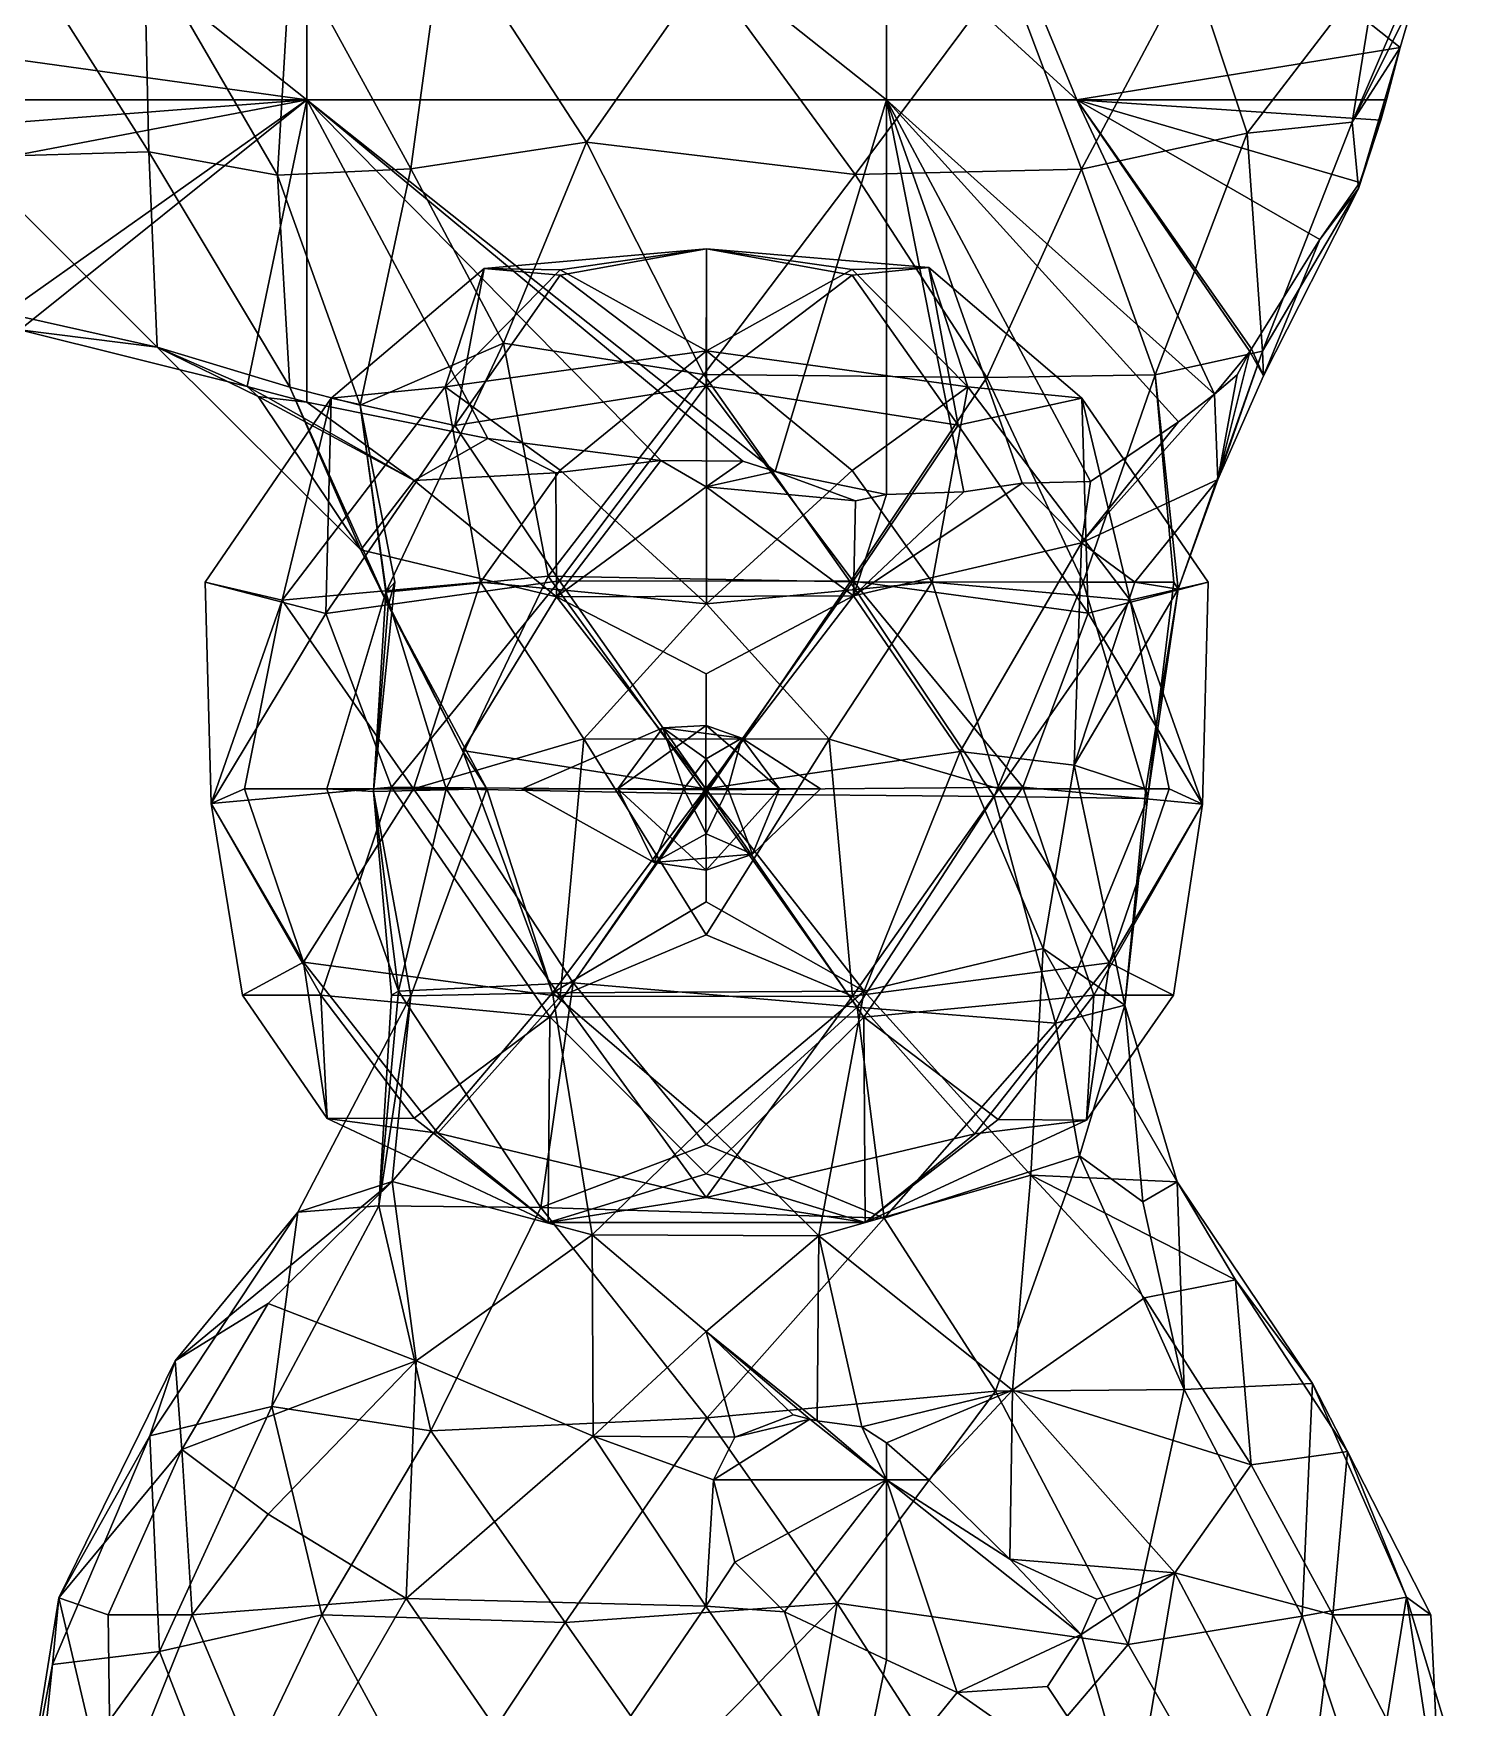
# Model space of a CAD drawing. Extents: x 290034 to 295698, y 4553723 to 4561693.
# Drawn here: x 292596.4 to 292720.7, y 4558774.2 to 4558918.6 of the extents above; entities that cross this region are included whole.
import ezdxf

# ---------------------------------------------------------------- set-up
doc = ezdxf.new("R2010")
doc.units = 0
doc.layers.add('Au_ppm_Pref_-_0_2', color=7, linetype='CONTINUOUS')

msp = doc.modelspace()

# ---------------------------------------------------------------- linework, layer by layer
at = {"layer": 'Au_ppm_Pref_-_0_2'}
for points in [[(292620, 4558912.91, 1838.79), (292570, 4558919.84, 1839.28), (292570, 4558952.6, 1837.94)], [(292570, 4558952.6, 1837.94), (292620, 4558952.6, 1834.65), (292620, 4558912.91, 1838.79)], [(292670, 4558912.91, 1834.49), (292620, 4558912.91, 1838.79), (292620, 4558952.6, 1834.65)], [(292670, 4558927.99, 1832.47), (292670, 4558912.91, 1834.49), (292620, 4558952.6, 1834.65)], [(292670, 4558952.6, 1829.18), (292714.32, 4558917.42, 1828.44), (292686.43, 4558912.91, 1832.47)], [(292670, 4558952.6, 1829.18), (292715.62, 4558921.85, 1828.07), (292714.32, 4558917.42, 1828.44)], [(292686.43, 4558912.91, 1832.47), (292670, 4558927.99, 1832.47), (292670, 4558952.6, 1829.18)], [(292631.84, 4558928.12, 1813.84), (292618.62, 4558925.89, 1817.72), (292628.98, 4558906.95, 1817.5)], [(292631.84, 4558928.12, 1813.84), (292628.98, 4558906.95, 1817.5), (292644.12, 4558909.26, 1813.34)], [(292654.46, 4558924.04, 1812.79), (292631.84, 4558928.12, 1813.84), (292644.12, 4558909.26, 1813.34)], [(292686.43, 4558912.91, 1832.47), (292670, 4558912.91, 1834.49), (292670, 4558927.99, 1832.47)], [(292594.46, 4558927.23, 1830.25), (292590.66, 4558907.97, 1835.8), (292606.37, 4558908.42, 1829.98)], [(292594.46, 4558927.23, 1830.25), (292606.37, 4558908.42, 1829.98), (292605.98, 4558926.21, 1823.91)], [(292606.37, 4558908.42, 1829.98), (292617.48, 4558906.42, 1823.45), (292605.98, 4558926.21, 1823.91)], [(292605.98, 4558926.21, 1823.91), (292617.48, 4558906.42, 1823.45), (292618.62, 4558925.89, 1817.72)], [(292618.62, 4558925.89, 1817.72), (292617.48, 4558906.42, 1823.45), (292628.98, 4558906.95, 1817.5)], [(292680.39, 4558924.05, 1813.04), (292686.84, 4558906.92, 1814.05), (292696.26, 4558924.68, 1815.38)], [(292701.12, 4558910.04, 1818.33), (292696.26, 4558924.68, 1815.38), (292686.84, 4558906.92, 1814.05)], [(292712.4, 4558924.74, 1822.07), (292696.26, 4558924.68, 1815.38), (292701.12, 4558910.04, 1818.33)], [(292712.4, 4558924.74, 1822.07), (292701.12, 4558910.04, 1818.33), (292710.19, 4558910.97, 1823.37)], [(292716.14, 4558924.88, 1827.85), (292710.19, 4558910.97, 1823.37), (292715.62, 4558921.85, 1828.07)], [(292716.14, 4558924.88, 1827.85), (292712.4, 4558924.74, 1822.07), (292710.19, 4558910.97, 1823.37)], [(292654.46, 4558924.04, 1812.79), (292644.12, 4558909.26, 1813.34), (292667.31, 4558906.47, 1812.62)], [(292654.46, 4558924.04, 1812.79), (292667.31, 4558906.47, 1812.62), (292680.39, 4558924.05, 1813.04)], [(292680.39, 4558924.05, 1813.04), (292667.31, 4558906.47, 1812.62), (292686.84, 4558906.92, 1814.05)], [(292710.19, 4558910.97, 1823.37), (292714.32, 4558917.42, 1828.44), (292715.62, 4558921.85, 1828.07)], [(292620, 4558912.91, 1838.79), (292575.32, 4558912.91, 1839.48), (292570, 4558919.84, 1839.28)], [(292686.43, 4558912.91, 1832.47), (292714.32, 4558917.42, 1828.44), (292713.14, 4558912.91, 1829.19)], [(292714.32, 4558917.42, 1828.44), (292710.19, 4558910.97, 1823.37), (292710.72, 4558905.26, 1829.41)], [(292713.14, 4558912.91, 1829.19), (292714.32, 4558917.42, 1828.44), (292710.72, 4558905.26, 1829.41)], [(292620, 4558912.91, 1838.79), (292577.51, 4558909.64, 1839.71), (292575.32, 4558912.91, 1839.48)], [(292620, 4558912.91, 1838.79), (292581.04, 4558905.49, 1840), (292577.51, 4558909.64, 1839.71)], [(292620, 4558912.91, 1838.79), (292594.02, 4558894.51, 1840.71), (292581.04, 4558905.49, 1840)], [(292620, 4558912.91, 1838.79), (292595.25, 4558893.07, 1840.81), (292594.02, 4558894.51, 1840.71)], [(292614.87, 4558888.17, 1840.91), (292595.25, 4558893.07, 1840.81), (292620, 4558912.91, 1838.79)], [(292620, 4558886.81, 1840.94), (292614.87, 4558888.17, 1840.91), (292620, 4558912.91, 1838.79)], [(292635.62, 4558883.69, 1840.28), (292620, 4558886.81, 1840.94), (292620, 4558912.91, 1838.79)], [(292620, 4558912.91, 1838.79), (292650.53, 4558881.79, 1839.56), (292635.62, 4558883.69, 1840.28)], [(292657.61, 4558881.73, 1839.14), (292650.53, 4558881.79, 1839.56), (292620, 4558912.91, 1838.79)], [(292660.42, 4558880.83, 1839.05), (292657.61, 4558881.73, 1839.14), (292620, 4558912.91, 1838.79)], [(292670, 4558912.91, 1834.49), (292660.42, 4558880.83, 1839.05), (292620, 4558912.91, 1838.79)], [(292670, 4558912.91, 1834.49), (292670, 4558878.85, 1838.46), (292660.42, 4558880.83, 1839.05)], [(292670, 4558912.91, 1834.49), (292676.68, 4558879.09, 1837.43), (292670, 4558878.85, 1838.46)], [(292670, 4558912.91, 1834.49), (292681.71, 4558879.83, 1836.59), (292676.68, 4558879.09, 1837.43)], [(292670, 4558912.91, 1834.49), (292687.6, 4558879.98, 1835.69), (292681.71, 4558879.83, 1836.59)], [(292670, 4558912.91, 1834.49), (292695.19, 4558885.14, 1833.95), (292687.6, 4558879.98, 1835.69)], [(292670, 4558912.91, 1834.49), (292698.3, 4558887.52, 1833.2), (292695.19, 4558885.14, 1833.95)], [(292698.3, 4558887.52, 1833.2), (292670, 4558912.91, 1834.49), (292686.43, 4558912.91, 1832.47)], [(292713.14, 4558912.91, 1829.19), (292712.65, 4558911.16, 1829.4), (292686.43, 4558912.91, 1832.47)], [(292712.65, 4558911.16, 1829.4), (292710.86, 4558905.77, 1830.09), (292686.43, 4558912.91, 1832.47)], [(292686.43, 4558912.91, 1832.47), (292707.39, 4558900.85, 1830.94), (292701.49, 4558891.42, 1832.47)], [(292686.43, 4558912.91, 1832.47), (292710.86, 4558905.77, 1830.09), (292707.39, 4558900.85, 1830.94)], [(292701.49, 4558891.42, 1832.47), (292701.35, 4558891.2, 1832.51), (292686.43, 4558912.91, 1832.47)], [(292701.35, 4558891.2, 1832.51), (292698.3, 4558887.52, 1833.2), (292686.43, 4558912.91, 1832.47)], [(292712.65, 4558911.16, 1829.4), (292713.14, 4558912.91, 1829.19), (292710.72, 4558905.26, 1829.41)], [(292701.12, 4558910.04, 1818.33), (292686.84, 4558906.92, 1814.05), (292693.18, 4558889.17, 1817.3)], [(292701.12, 4558910.04, 1818.33), (292693.18, 4558889.17, 1817.3), (292702.46, 4558891.23, 1824.28)], [(292701.12, 4558910.04, 1818.33), (292702.46, 4558891.23, 1824.28), (292710.19, 4558910.97, 1823.37)], [(292710.72, 4558905.26, 1829.41), (292710.19, 4558910.97, 1823.37), (292702.46, 4558891.23, 1824.28)], [(292710.72, 4558905.26, 1829.41), (292710.86, 4558905.77, 1830.09), (292712.65, 4558911.16, 1829.4)], [(292636.98, 4558891.9, 1815.71), (292644.12, 4558909.26, 1813.34), (292628.98, 4558906.95, 1817.5)], [(292654.26, 4558889.22, 1812.39), (292644.12, 4558909.26, 1813.34), (292636.98, 4558891.9, 1815.71)], [(292654.26, 4558889.22, 1812.39), (292667.31, 4558906.47, 1812.62), (292644.12, 4558909.26, 1813.34)], [(292590.66, 4558907.97, 1835.8), (292607.09, 4558891.57, 1835.75), (292606.37, 4558908.42, 1829.98)], [(292590.66, 4558907.97, 1835.8), (292594.02, 4558894.51, 1840.71), (292607.09, 4558891.57, 1835.75)], [(292617.48, 4558906.42, 1823.45), (292606.37, 4558908.42, 1829.98), (292618.53, 4558888.12, 1829.28)], [(292606.37, 4558908.42, 1829.98), (292607.09, 4558891.57, 1835.75), (292618.53, 4558888.12, 1829.28)], [(292617.48, 4558906.42, 1823.45), (292624.61, 4558886.57, 1822.83), (292628.98, 4558906.95, 1817.5)], [(292617.48, 4558906.42, 1823.45), (292618.53, 4558888.12, 1829.28), (292624.61, 4558886.57, 1822.83)], [(292636.98, 4558891.9, 1815.71), (292628.98, 4558906.95, 1817.5), (292624.61, 4558886.57, 1822.83)], [(292654.26, 4558889.22, 1812.39), (292678.67, 4558888.96, 1813.08), (292667.31, 4558906.47, 1812.62)], [(292678.67, 4558888.96, 1813.08), (292686.84, 4558906.92, 1814.05), (292667.31, 4558906.47, 1812.62)], [(292678.67, 4558888.96, 1813.08), (292693.18, 4558889.17, 1817.3), (292686.84, 4558906.92, 1814.05)], [(292710.86, 4558905.77, 1830.09), (292710.72, 4558905.26, 1829.41), (292707.39, 4558900.85, 1830.94)], [(292702.55, 4558889.1, 1829.31), (292710.72, 4558905.26, 1829.41), (292702.46, 4558891.23, 1824.28)], [(292702.55, 4558889.1, 1829.31), (292707.39, 4558900.85, 1830.94), (292710.72, 4558905.26, 1829.41)], [(292635.31, 4558898.37, 1734.28), (292654.47, 4558900.04, 1733.33), (292641.86, 4558897.78, 1737.18)], [(292654.47, 4558900.04, 1733.33), (292635.31, 4558898.37, 1734.28), (292641.86, 4558898.24, 1731.24)], [(292641.86, 4558898.24, 1731.24), (292654.47, 4558891.25, 1727.37), (292654.47, 4558900.04, 1733.33)], [(292654.47, 4558900.04, 1733.33), (292654.46, 4558888.22, 1740.04), (292641.86, 4558897.78, 1737.18)], [(292654.46, 4558888.22, 1740.04), (292654.47, 4558900.04, 1733.33), (292667.06, 4558897.79, 1737.18)], [(292654.47, 4558900.04, 1733.33), (292654.47, 4558891.25, 1727.37), (292667.06, 4558898.26, 1731.23)], [(292654.47, 4558900.04, 1733.33), (292673.66, 4558898.44, 1734.28), (292667.06, 4558897.79, 1737.18)], [(292673.66, 4558898.44, 1734.28), (292654.47, 4558900.04, 1733.33), (292667.06, 4558898.26, 1731.23)], [(292702.55, 4558889.1, 1829.31), (292701.49, 4558891.42, 1832.47), (292707.39, 4558900.85, 1830.94)], [(292673.66, 4558898.44, 1734.28), (292676.2, 4558884.84, 1739.06), (292667.06, 4558897.79, 1737.18)], [(292673.66, 4558898.44, 1734.28), (292667.06, 4558898.26, 1731.23), (292677.02, 4558888.15, 1728.77)], [(292673.66, 4558898.44, 1734.28), (292686.85, 4558887.16, 1734.28), (292676.2, 4558884.84, 1739.06)], [(292686.85, 4558887.16, 1734.28), (292673.66, 4558898.44, 1734.28), (292677.02, 4558888.15, 1728.77)], [(292631.93, 4558888.15, 1728.77), (292635.31, 4558898.37, 1734.28), (292622.1, 4558887.16, 1734.28)], [(292622.1, 4558887.16, 1734.28), (292635.31, 4558898.37, 1734.28), (292632.77, 4558884.8, 1739.06)], [(292631.93, 4558888.15, 1728.77), (292641.86, 4558898.24, 1731.24), (292635.31, 4558898.37, 1734.28)], [(292631.93, 4558888.15, 1728.77), (292654.47, 4558891.25, 1727.37), (292641.86, 4558898.24, 1731.24)], [(292635.31, 4558898.37, 1734.28), (292641.86, 4558897.78, 1737.18), (292632.77, 4558884.8, 1739.06)], [(292654.46, 4558888.22, 1740.04), (292632.77, 4558884.8, 1739.06), (292641.86, 4558897.78, 1737.18)], [(292654.46, 4558888.22, 1740.04), (292667.06, 4558897.79, 1737.18), (292676.2, 4558884.84, 1739.06)], [(292667.06, 4558898.26, 1731.23), (292654.47, 4558891.25, 1727.37), (292677.02, 4558888.15, 1728.77)], [(292594.02, 4558894.51, 1840.71), (292595.25, 4558893.07, 1840.81), (292607.09, 4558891.57, 1835.75)], [(292607.09, 4558891.57, 1835.75), (292595.25, 4558893.07, 1840.81), (292614.87, 4558888.17, 1840.91)], [(292607.09, 4558891.57, 1835.75), (292614.87, 4558888.17, 1840.91), (292615.8, 4558887.32, 1840.96)], [(292607.09, 4558891.57, 1835.75), (292615.8, 4558887.32, 1840.96), (292624.66, 4558874.09, 1835.25)], [(292607.09, 4558891.57, 1835.75), (292624.66, 4558874.09, 1835.25), (292618.53, 4558888.12, 1829.28)], [(292636.98, 4558891.9, 1815.71), (292624.61, 4558886.57, 1822.83), (292626.81, 4558870.42, 1817.08)], [(292640.81, 4558871.82, 1812.78), (292636.98, 4558891.9, 1815.71), (292626.81, 4558870.42, 1817.08)], [(292631.93, 4558888.15, 1728.77), (292641.86, 4558880.95, 1725.12), (292654.47, 4558891.25, 1727.37)], [(292654.26, 4558889.22, 1812.39), (292636.98, 4558891.9, 1815.71), (292640.81, 4558871.82, 1812.78)], [(292641.86, 4558880.95, 1725.12), (292654.48, 4558869.43, 1724.91), (292654.47, 4558891.25, 1727.37)], [(292654.48, 4558869.43, 1724.91), (292667.06, 4558880.92, 1725.13), (292654.47, 4558891.25, 1727.37)], [(292654.47, 4558891.25, 1727.37), (292667.06, 4558880.92, 1725.13), (292677.02, 4558888.15, 1728.77)], [(292695.18, 4558870.68, 1823.79), (292702.46, 4558891.23, 1824.28), (292693.18, 4558889.17, 1817.3)], [(292702.46, 4558891.23, 1824.28), (292695.18, 4558870.68, 1823.79), (292698.6, 4558880.14, 1829.31)], [(292701.35, 4558891.2, 1832.51), (292700.26, 4558889.19, 1832.82), (292698.3, 4558887.52, 1833.2)], [(292698.6, 4558880.14, 1829.31), (292702.55, 4558889.1, 1829.31), (292702.46, 4558891.23, 1824.28)], [(292698.6, 4558880.14, 1829.31), (292700.26, 4558889.19, 1832.82), (292701.35, 4558891.2, 1832.51)], [(292698.6, 4558880.14, 1829.31), (292701.35, 4558891.2, 1832.51), (292702.55, 4558889.1, 1829.31)], [(292701.35, 4558891.2, 1832.51), (292701.49, 4558891.42, 1832.47), (292702.55, 4558889.1, 1829.31)], [(292640.81, 4558871.82, 1812.78), (292666.88, 4558871.32, 1811.41), (292654.26, 4558889.22, 1812.39)], [(292654.26, 4558889.22, 1812.39), (292666.88, 4558871.32, 1811.41), (292678.67, 4558888.96, 1813.08)], [(292678.67, 4558888.96, 1813.08), (292666.88, 4558871.32, 1811.41), (292686.97, 4558871.28, 1813.99)], [(292686.97, 4558871.28, 1813.99), (292693.18, 4558889.17, 1817.3), (292678.67, 4558888.96, 1813.08)], [(292686.97, 4558871.28, 1813.99), (292694.79, 4558871.28, 1817.43), (292693.18, 4558889.17, 1817.3)], [(292694.79, 4558871.28, 1817.43), (292695.18, 4558870.68, 1823.79), (292693.18, 4558889.17, 1817.3)], [(292698.6, 4558880.14, 1829.31), (292698.3, 4558887.52, 1833.2), (292700.26, 4558889.19, 1832.82)], [(292617.88, 4558869.75, 1728.81), (292622.1, 4558887.16, 1734.28), (292611.23, 4558871.28, 1734.28)], [(292611.23, 4558871.28, 1734.28), (292622.1, 4558887.16, 1734.28), (292621.63, 4558868.59, 1738.87)], [(292616.68, 4558887.21, 1840.96), (292615.8, 4558887.32, 1840.96), (292614.87, 4558888.17, 1840.91)], [(292620, 4558886.81, 1840.94), (292616.68, 4558887.21, 1840.96), (292614.87, 4558888.17, 1840.91)], [(292615.8, 4558887.32, 1840.96), (292616.68, 4558887.21, 1840.96), (292629.26, 4558880.07, 1838.26)], [(292624.66, 4558874.09, 1835.25), (292615.8, 4558887.32, 1840.96), (292629.26, 4558880.07, 1838.26)], [(292629.26, 4558880.07, 1838.26), (292616.68, 4558887.21, 1840.96), (292620, 4558886.81, 1840.94)], [(292631.93, 4558888.15, 1728.77), (292617.88, 4558869.75, 1728.81), (292634.98, 4558871.28, 1725.1)], [(292631.93, 4558888.15, 1728.77), (292622.1, 4558887.16, 1734.28), (292617.88, 4558869.75, 1728.81)], [(292618.53, 4558888.12, 1829.28), (292624.66, 4558874.09, 1835.25), (292627.02, 4558869.29, 1829.81)], [(292618.53, 4558888.12, 1829.28), (292627.02, 4558869.29, 1829.81), (292624.61, 4558886.57, 1822.83)], [(292622.1, 4558887.16, 1734.28), (292632.77, 4558884.8, 1739.06), (292621.63, 4558868.59, 1738.87)], [(292631.93, 4558888.15, 1728.77), (292634.98, 4558871.28, 1725.1), (292641.86, 4558880.95, 1725.12)], [(292654.46, 4558888.22, 1740.04), (292641.8, 4558871.41, 1741.89), (292632.77, 4558884.8, 1739.06)], [(292654.46, 4558888.22, 1740.04), (292667.15, 4558871.39, 1741.92), (292641.8, 4558871.41, 1741.89)], [(292654.46, 4558888.22, 1740.04), (292676.2, 4558884.84, 1739.06), (292667.15, 4558871.39, 1741.92)], [(292677.02, 4558888.15, 1728.77), (292667.06, 4558880.92, 1725.13), (292673.96, 4558871.28, 1725.09)], [(292691.03, 4558869.73, 1728.81), (292677.02, 4558888.15, 1728.77), (292673.96, 4558871.28, 1725.09)], [(292687.41, 4558868.62, 1738.88), (292676.2, 4558884.84, 1739.06), (292686.85, 4558887.16, 1734.28)], [(292686.85, 4558887.16, 1734.28), (292677.02, 4558888.15, 1728.77), (292691.03, 4558869.73, 1728.81)], [(292698.3, 4558887.52, 1833.2), (292686.83, 4558874.69, 1833.92), (292695.19, 4558885.14, 1833.95)], [(292698.6, 4558880.14, 1829.31), (292686.83, 4558874.69, 1833.92), (292698.3, 4558887.52, 1833.2)], [(292687.41, 4558868.62, 1738.88), (292686.85, 4558887.16, 1734.28), (292697.77, 4558871.28, 1734.28)], [(292697.77, 4558871.28, 1734.28), (292686.85, 4558887.16, 1734.28), (292691.03, 4558869.73, 1728.81)], [(292635.62, 4558883.69, 1840.28), (292629.26, 4558880.07, 1838.26), (292620, 4558886.81, 1840.94)], [(292627.02, 4558869.29, 1829.81), (292627.6, 4558871.28, 1823.37), (292624.61, 4558886.57, 1822.83)], [(292626.81, 4558870.42, 1817.08), (292624.61, 4558886.57, 1822.83), (292627.6, 4558871.28, 1823.37)], [(292621.63, 4558868.59, 1738.87), (292632.77, 4558884.8, 1739.06), (292641.8, 4558871.41, 1741.89)], [(292676.2, 4558884.84, 1739.06), (292687.41, 4558868.62, 1738.88), (292667.15, 4558871.39, 1741.92)], [(292686.83, 4558874.69, 1833.92), (292687.6, 4558879.98, 1835.69), (292695.19, 4558885.14, 1833.95)], [(292641.48, 4558880.72, 1840.18), (292629.26, 4558880.07, 1838.26), (292635.62, 4558883.69, 1840.28)], [(292650.53, 4558881.79, 1839.56), (292641.48, 4558880.72, 1840.18), (292635.62, 4558883.69, 1840.28)], [(292641.55, 4558870.04, 1836.87), (292641.48, 4558880.72, 1840.18), (292650.53, 4558881.79, 1839.56)], [(292641.55, 4558870.04, 1836.87), (292650.53, 4558881.79, 1839.56), (292654.46, 4558879.53, 1838.44)], [(292654.46, 4558879.53, 1838.44), (292650.53, 4558881.79, 1839.56), (292657.61, 4558881.73, 1839.14)], [(292660.42, 4558880.83, 1839.05), (292654.46, 4558879.53, 1838.44), (292657.61, 4558881.73, 1839.14)], [(292629.26, 4558880.07, 1838.26), (292641.55, 4558870.04, 1836.87), (292624.66, 4558874.09, 1835.25)], [(292641.48, 4558880.72, 1840.18), (292641.55, 4558870.04, 1836.87), (292629.26, 4558880.07, 1838.26)], [(292641.86, 4558880.95, 1725.12), (292634.98, 4558871.28, 1725.1), (292654.48, 4558869.43, 1724.91)], [(292667.34, 4558878.3, 1838.75), (292654.46, 4558879.53, 1838.44), (292660.42, 4558880.83, 1839.05)], [(292654.48, 4558869.43, 1724.91), (292673.96, 4558871.28, 1725.09), (292667.06, 4558880.92, 1725.13)], [(292660.42, 4558880.83, 1839.05), (292670, 4558878.85, 1838.46), (292667.34, 4558878.3, 1838.75)], [(292681.71, 4558879.83, 1836.59), (292667.17, 4558870.11, 1836.71), (292676.68, 4558879.09, 1837.43)], [(292686.83, 4558874.69, 1833.92), (292667.17, 4558870.11, 1836.71), (292681.71, 4558879.83, 1836.59)], [(292686.83, 4558874.69, 1833.92), (292681.71, 4558879.83, 1836.59), (292687.6, 4558879.98, 1835.69)], [(292698.6, 4558880.14, 1829.31), (292691.43, 4558871.28, 1829.31), (292686.83, 4558874.69, 1833.92)], [(292691.43, 4558871.28, 1829.31), (292698.6, 4558880.14, 1829.31), (292695.18, 4558870.68, 1823.79)], [(292641.55, 4558870.04, 1836.87), (292654.46, 4558879.53, 1838.44), (292667.17, 4558870.11, 1836.71)], [(292667.34, 4558878.3, 1838.75), (292667.17, 4558870.11, 1836.71), (292654.46, 4558879.53, 1838.44)], [(292667.17, 4558870.11, 1836.71), (292670, 4558878.85, 1838.46), (292676.68, 4558879.09, 1837.43)], [(292667.17, 4558870.11, 1836.71), (292667.34, 4558878.3, 1838.75), (292670, 4558878.85, 1838.46)], [(292633.44, 4558856.77, 1835.25), (292624.66, 4558874.09, 1835.25), (292641.55, 4558870.04, 1836.87)], [(292624.66, 4558874.09, 1835.25), (292633.44, 4558856.77, 1835.25), (292627.02, 4558869.29, 1829.81)], [(292676.37, 4558856.68, 1834.09), (292667.17, 4558870.11, 1836.71), (292686.83, 4558874.69, 1833.92)], [(292676.37, 4558856.68, 1834.09), (292686.83, 4558874.69, 1833.92), (292686.21, 4558855.5, 1828.72)], [(292686.21, 4558855.5, 1828.72), (292686.83, 4558874.69, 1833.92), (292691.43, 4558871.28, 1829.31)], [(292617.88, 4558869.75, 1728.81), (292611.23, 4558871.28, 1734.28), (292611.76, 4558852.2, 1734.72)], [(292611.76, 4558852.2, 1734.72), (292611.23, 4558871.28, 1734.28), (292621.63, 4558868.59, 1738.87)], [(292629.2, 4558853.47, 1725.8), (292634.98, 4558871.28, 1725.1), (292617.88, 4558869.75, 1728.81)], [(292621.63, 4558868.59, 1738.87), (292641.8, 4558871.41, 1741.89), (292627.3, 4558853.62, 1740.78)], [(292627.02, 4558869.29, 1829.81), (292625.75, 4558853.24, 1823.33), (292627.6, 4558871.28, 1823.37)], [(292626.81, 4558870.42, 1817.08), (292627.6, 4558871.28, 1823.37), (292625.75, 4558853.24, 1823.33)], [(292626.81, 4558870.42, 1817.08), (292632.01, 4558853.47, 1812.79), (292640.81, 4558871.82, 1812.78)], [(292654.48, 4558853.37, 1742.1), (292627.3, 4558853.62, 1740.78), (292641.8, 4558871.41, 1741.89)], [(292643.89, 4558857.78, 1724.8), (292634.98, 4558871.28, 1725.1), (292629.2, 4558853.47, 1725.8)], [(292654.44, 4558853.04, 1812.93), (292640.81, 4558871.82, 1812.78), (292632.01, 4558853.47, 1812.79)], [(292643.89, 4558857.78, 1724.8), (292654.48, 4558869.43, 1724.91), (292634.98, 4558871.28, 1725.1)], [(292654.44, 4558853.04, 1812.93), (292666.88, 4558871.32, 1811.41), (292640.81, 4558871.82, 1812.78)], [(292667.15, 4558871.39, 1741.92), (292654.48, 4558853.37, 1742.1), (292641.8, 4558871.41, 1741.89)], [(292654.44, 4558853.04, 1812.93), (292679.29, 4558852.81, 1812.63), (292666.88, 4558871.32, 1811.41)], [(292667.15, 4558871.39, 1741.92), (292681.77, 4558853.6, 1740.82), (292654.48, 4558853.37, 1742.1)], [(292654.48, 4558869.43, 1724.91), (292665.08, 4558857.76, 1724.77), (292673.96, 4558871.28, 1725.09)], [(292665.08, 4558857.76, 1724.77), (292679.73, 4558853.47, 1725.8), (292673.96, 4558871.28, 1725.09)], [(292686.97, 4558871.28, 1813.99), (292666.88, 4558871.32, 1811.41), (292679.29, 4558852.81, 1812.63)], [(292667.15, 4558871.39, 1741.92), (292687.41, 4558868.62, 1738.88), (292681.77, 4558853.6, 1740.82)], [(292673.96, 4558871.28, 1725.09), (292679.73, 4558853.47, 1725.8), (292691.03, 4558869.73, 1728.81)], [(292679.29, 4558852.81, 1812.63), (292692.52, 4558852.64, 1817.51), (292686.97, 4558871.28, 1813.99)], [(292686.21, 4558855.5, 1828.72), (292691.43, 4558871.28, 1829.31), (292695.18, 4558870.68, 1823.79)], [(292686.97, 4558871.28, 1813.99), (292692.52, 4558852.64, 1817.51), (292694.79, 4558871.28, 1817.43)], [(292687.41, 4558868.62, 1738.88), (292697.77, 4558871.28, 1734.28), (292697.26, 4558852.14, 1734.74)], [(292697.26, 4558852.14, 1734.74), (292697.77, 4558871.28, 1734.28), (292691.03, 4558869.73, 1728.81)], [(292694.79, 4558871.28, 1817.43), (292692.52, 4558852.64, 1817.51), (292695.18, 4558870.68, 1823.79)], [(292611.76, 4558852.2, 1734.72), (292614.63, 4558853.47, 1728.34), (292617.88, 4558869.75, 1728.81)], [(292617.88, 4558869.75, 1728.81), (292614.63, 4558853.47, 1728.34), (292629.2, 4558853.47, 1725.8)], [(292621.73, 4558853.47, 1817.43), (292626.81, 4558870.42, 1817.08), (292625.75, 4558853.24, 1823.33)], [(292621.73, 4558853.47, 1817.43), (292632.01, 4558853.47, 1812.79), (292626.81, 4558870.42, 1817.08)], [(292641.55, 4558870.04, 1836.87), (292654.43, 4558853.47, 1838.08), (292633.44, 4558856.77, 1835.25)], [(292641.55, 4558870.04, 1836.87), (292667.17, 4558870.11, 1836.71), (292654.46, 4558863.39, 1838.56)], [(292654.43, 4558853.47, 1838.08), (292641.55, 4558870.04, 1836.87), (292654.46, 4558863.39, 1838.56)], [(292676.37, 4558856.68, 1834.09), (292654.43, 4558853.47, 1838.08), (292667.17, 4558870.11, 1836.71)], [(292654.43, 4558853.47, 1838.08), (292654.46, 4558863.39, 1838.56), (292667.17, 4558870.11, 1836.71)], [(292694.41, 4558853.47, 1728.34), (292691.03, 4558869.73, 1728.81), (292679.73, 4558853.47, 1725.8)], [(292692.39, 4558853.47, 1823.37), (292686.21, 4558855.5, 1828.72), (292695.18, 4558870.68, 1823.79)], [(292691.03, 4558869.73, 1728.81), (292694.41, 4558853.47, 1728.34), (292697.26, 4558852.14, 1734.74)], [(292692.52, 4558852.64, 1817.51), (292692.39, 4558853.47, 1823.37), (292695.18, 4558870.68, 1823.79)], [(292611.76, 4558852.2, 1734.72), (292621.63, 4558868.59, 1738.87), (292627.3, 4558853.62, 1740.78)], [(292627.02, 4558869.29, 1829.81), (292635.52, 4558853.47, 1830.64), (292625.75, 4558853.24, 1823.33)], [(292633.44, 4558856.77, 1835.25), (292635.52, 4558853.47, 1830.64), (292627.02, 4558869.29, 1829.81)], [(292643.89, 4558857.78, 1724.8), (292665.08, 4558857.76, 1724.77), (292654.48, 4558869.43, 1724.91)], [(292697.26, 4558852.14, 1734.74), (292681.77, 4558853.6, 1740.82), (292687.41, 4558868.62, 1738.88)], [(292638.56, 4558853.47, 1823.37), (292646.83, 4558853.47, 1826.97), (292650.73, 4558858.74, 1823.37)], [(292650.73, 4558858.74, 1823.37), (292652.54, 4558853.47, 1822.47), (292638.56, 4558853.47, 1823.37)], [(292650.73, 4558858.74, 1823.37), (292646.83, 4558853.47, 1826.97), (292654.46, 4558858.94, 1825.2)], [(292660.77, 4558853.47, 1826.35), (292654.46, 4558858.94, 1825.2), (292646.83, 4558853.47, 1826.97)], [(292650.73, 4558858.74, 1823.37), (292654.46, 4558858.94, 1825.2), (292657.54, 4558857.83, 1823.37)], [(292650.73, 4558858.74, 1823.37), (292654.46, 4558856.05, 1822.51), (292652.54, 4558853.47, 1822.47)], [(292657.54, 4558857.83, 1823.37), (292654.46, 4558856.05, 1822.51), (292650.73, 4558858.74, 1823.37)], [(292657.54, 4558857.83, 1823.37), (292654.46, 4558858.94, 1825.2), (292660.77, 4558853.47, 1826.35)], [(292641.87, 4558835.56, 1725.72), (292643.89, 4558857.78, 1724.8), (292629.2, 4558853.47, 1725.8)], [(292654.43, 4558853.47, 1838.08), (292641.19, 4558835.87, 1835.47), (292633.44, 4558856.77, 1835.25)], [(292641.19, 4558835.87, 1835.47), (292635.52, 4558853.47, 1830.64), (292633.44, 4558856.77, 1835.25)], [(292643.89, 4558857.78, 1724.8), (292641.87, 4558835.56, 1725.72), (292654.46, 4558840.88, 1724.15)], [(292643.89, 4558857.78, 1724.8), (292654.46, 4558840.88, 1724.15), (292665.08, 4558857.76, 1724.77)], [(292676.37, 4558856.68, 1834.09), (292668.08, 4558836.02, 1835.55), (292654.43, 4558853.47, 1838.08)], [(292657.54, 4558857.83, 1823.37), (292656.31, 4558853.47, 1822.5), (292654.46, 4558856.05, 1822.51)], [(292665.08, 4558857.76, 1724.77), (292654.46, 4558840.88, 1724.15), (292667.07, 4558835.58, 1725.72)], [(292664.32, 4558853.47, 1823.37), (292656.31, 4558853.47, 1822.5), (292657.54, 4558857.83, 1823.37)], [(292657.54, 4558857.83, 1823.37), (292660.77, 4558853.47, 1826.35), (292664.32, 4558853.47, 1823.37)], [(292665.08, 4558857.76, 1724.77), (292667.07, 4558835.58, 1725.72), (292679.73, 4558853.47, 1725.8)], [(292668.08, 4558836.02, 1835.55), (292676.37, 4558856.68, 1834.09), (292683.52, 4558839.7, 1830.37)], [(292676.37, 4558856.68, 1834.09), (292686.21, 4558855.5, 1828.72), (292683.52, 4558839.7, 1830.37)], [(292654.46, 4558856.05, 1822.51), (292656.31, 4558853.47, 1822.5), (292652.54, 4558853.47, 1822.47)], [(292683.52, 4558839.7, 1830.37), (292686.21, 4558855.5, 1828.72), (292690.57, 4558834.79, 1823.77)], [(292692.39, 4558853.47, 1823.37), (292690.57, 4558834.79, 1823.77), (292686.21, 4558855.5, 1828.72)], [(292621.2, 4558835.65, 1738.08), (292611.76, 4558852.2, 1734.72), (292627.3, 4558853.62, 1740.78)], [(292619.73, 4558838.5, 1729.3), (292614.63, 4558853.47, 1728.34), (292611.76, 4558852.2, 1734.72)], [(292619.73, 4558838.5, 1729.3), (292611.76, 4558852.2, 1734.72), (292614.46, 4558835.65, 1734.28)], [(292621.2, 4558835.65, 1738.08), (292614.46, 4558835.65, 1734.28), (292611.76, 4558852.2, 1734.72)], [(292614.63, 4558853.47, 1728.34), (292619.73, 4558838.5, 1729.3), (292629.2, 4558853.47, 1725.8)], [(292619.73, 4558838.5, 1729.3), (292641.87, 4558835.56, 1725.72), (292629.2, 4558853.47, 1725.8)], [(292621.2, 4558835.65, 1738.08), (292627.3, 4558853.62, 1740.78), (292640.97, 4558833.8, 1740.84)], [(292621.73, 4558853.47, 1817.43), (292625.75, 4558853.24, 1823.33), (292627.92, 4558836.01, 1816.87)], [(292632.01, 4558853.47, 1812.79), (292621.73, 4558853.47, 1817.43), (292627.92, 4558836.01, 1816.87)], [(292635.52, 4558853.47, 1830.64), (292628.98, 4558835.6, 1829.34), (292625.75, 4558853.24, 1823.33)], [(292628.98, 4558835.6, 1829.34), (292627.31, 4558835.65, 1823.37), (292625.75, 4558853.24, 1823.33)], [(292627.92, 4558836.01, 1816.87), (292625.75, 4558853.24, 1823.33), (292627.31, 4558835.65, 1823.37)], [(292654.48, 4558853.37, 1742.1), (292640.97, 4558833.8, 1740.84), (292627.3, 4558853.62, 1740.78)], [(292642.97, 4558836.73, 1812.38), (292632.01, 4558853.47, 1812.79), (292627.92, 4558836.01, 1816.87)], [(292641.19, 4558835.87, 1835.47), (292628.98, 4558835.6, 1829.34), (292635.52, 4558853.47, 1830.64)], [(292654.44, 4558853.04, 1812.93), (292632.01, 4558853.47, 1812.79), (292642.97, 4558836.73, 1812.38)], [(292649.97, 4558847.11, 1823.37), (292646.83, 4558853.47, 1826.97), (292638.56, 4558853.47, 1823.37)], [(292638.56, 4558853.47, 1823.37), (292652.54, 4558853.47, 1822.47), (292649.97, 4558847.11, 1823.37)], [(292654.48, 4558853.37, 1742.1), (292668.06, 4558833.76, 1740.87), (292640.97, 4558833.8, 1740.84)], [(292654.43, 4558853.47, 1838.08), (292654.46, 4558843.71, 1838.5), (292641.19, 4558835.87, 1835.47)], [(292654.44, 4558853.04, 1812.93), (292642.97, 4558836.73, 1812.38), (292667.48, 4558834.62, 1812.54)], [(292649.97, 4558847.11, 1823.37), (292654.46, 4558846.45, 1825.71), (292646.83, 4558853.47, 1826.97)], [(292654.46, 4558846.45, 1825.71), (292660.77, 4558853.47, 1826.35), (292646.83, 4558853.47, 1826.97)], [(292649.97, 4558847.11, 1823.37), (292652.54, 4558853.47, 1822.47), (292654.46, 4558849.58, 1822.08)], [(292656.31, 4558853.47, 1822.5), (292654.46, 4558849.58, 1822.08), (292652.54, 4558853.47, 1822.47)], [(292654.46, 4558843.71, 1838.5), (292654.43, 4558853.47, 1838.08), (292668.08, 4558836.02, 1835.55)], [(292654.44, 4558853.04, 1812.93), (292667.48, 4558834.62, 1812.54), (292679.29, 4558852.81, 1812.63)], [(292658.44, 4558847.84, 1823.37), (292660.77, 4558853.47, 1826.35), (292654.46, 4558846.45, 1825.71)], [(292658.44, 4558847.84, 1823.37), (292654.46, 4558849.58, 1822.08), (292656.31, 4558853.47, 1822.5)], [(292681.77, 4558853.6, 1740.82), (292668.06, 4558833.76, 1740.87), (292654.48, 4558853.37, 1742.1)], [(292658.44, 4558847.84, 1823.37), (292656.31, 4558853.47, 1822.5), (292664.32, 4558853.47, 1823.37)], [(292664.32, 4558853.47, 1823.37), (292660.77, 4558853.47, 1826.35), (292658.44, 4558847.84, 1823.37)], [(292679.73, 4558853.47, 1725.8), (292667.07, 4558835.58, 1725.72), (292689.26, 4558838.46, 1729.28)], [(292679.29, 4558852.81, 1812.63), (292667.48, 4558834.62, 1812.54), (292684.58, 4558833.26, 1815.89)], [(292668.06, 4558833.76, 1740.87), (292681.77, 4558853.6, 1740.82), (292687.89, 4558835.65, 1738.16)], [(292679.29, 4558852.81, 1812.63), (292684.58, 4558833.26, 1815.89), (292692.52, 4558852.64, 1817.51)], [(292689.26, 4558838.46, 1729.28), (292694.41, 4558853.47, 1728.34), (292679.73, 4558853.47, 1725.8)], [(292681.77, 4558853.6, 1740.82), (292697.26, 4558852.14, 1734.74), (292687.89, 4558835.65, 1738.16)], [(292684.58, 4558833.26, 1815.89), (292690.57, 4558834.79, 1823.77), (292692.52, 4558852.64, 1817.51)], [(292697.26, 4558852.14, 1734.74), (292694.41, 4558853.47, 1728.34), (292689.26, 4558838.46, 1729.28)], [(292692.39, 4558853.47, 1823.37), (292692.52, 4558852.64, 1817.51), (292690.57, 4558834.79, 1823.77)], [(292687.89, 4558835.65, 1738.16), (292697.26, 4558852.14, 1734.74), (292694.78, 4558835.65, 1734.28)], [(292689.26, 4558838.46, 1729.28), (292694.78, 4558835.65, 1734.28), (292697.26, 4558852.14, 1734.74)], [(292649.97, 4558847.11, 1823.37), (292654.46, 4558849.58, 1822.08), (292658.44, 4558847.84, 1823.37)], [(292658.44, 4558847.84, 1823.37), (292654.46, 4558846.45, 1825.71), (292649.97, 4558847.11, 1823.37)], [(292641.19, 4558835.87, 1835.47), (292654.46, 4558843.71, 1838.5), (292668.08, 4558836.02, 1835.55)], [(292641.87, 4558835.56, 1725.72), (292667.07, 4558835.58, 1725.72), (292654.46, 4558840.88, 1724.15)], [(292668.08, 4558836.02, 1835.55), (292683.52, 4558839.7, 1830.37), (292682.45, 4558820.13, 1836.47)], [(292683.52, 4558839.7, 1830.37), (292695.1, 4558819.56, 1829.59), (292682.45, 4558820.13, 1836.47)], [(292695.1, 4558819.56, 1829.59), (292683.52, 4558839.7, 1830.37), (292690.57, 4558834.79, 1823.77)], [(292619.73, 4558838.5, 1729.3), (292614.46, 4558835.65, 1734.28), (292621.75, 4558825.02, 1734.28)], [(292619.73, 4558838.5, 1729.3), (292631.31, 4558823.75, 1729.35), (292641.87, 4558835.56, 1725.72)], [(292619.73, 4558838.5, 1729.3), (292621.75, 4558825.02, 1734.28), (292631.31, 4558823.75, 1729.35)], [(292677.64, 4558823.7, 1729.35), (292689.26, 4558838.46, 1729.28), (292667.07, 4558835.58, 1725.72)], [(292687.28, 4558824.87, 1734.28), (292689.26, 4558838.46, 1729.28), (292677.64, 4558823.7, 1729.35)], [(292687.28, 4558824.87, 1734.28), (292694.78, 4558835.65, 1734.28), (292689.26, 4558838.46, 1729.28)], [(292642.97, 4558836.73, 1812.38), (292627.92, 4558836.01, 1816.87), (292640.2, 4558817.33, 1816.21)], [(292654.46, 4558822.76, 1813.14), (292642.97, 4558836.73, 1812.38), (292640.2, 4558817.33, 1816.21)], [(292667.48, 4558834.62, 1812.54), (292642.97, 4558836.73, 1812.38), (292654.46, 4558822.76, 1813.14)], [(292621.75, 4558825.02, 1734.28), (292614.46, 4558835.65, 1734.28), (292621.2, 4558835.65, 1738.08)], [(292627.36, 4558819.58, 1836.32), (292619.23, 4558816.93, 1829.48), (292628.98, 4558835.6, 1829.34)], [(292626.22, 4558817.49, 1822.4), (292628.98, 4558835.6, 1829.34), (292619.23, 4558816.93, 1829.48)], [(292621.75, 4558825.02, 1734.28), (292621.2, 4558835.65, 1738.08), (292629.26, 4558825.04, 1737.82)], [(292629.26, 4558825.04, 1737.82), (292621.2, 4558835.65, 1738.08), (292640.97, 4558833.8, 1740.84)], [(292627.92, 4558836.01, 1816.87), (292626.22, 4558817.49, 1822.4), (292640.2, 4558817.33, 1816.21)], [(292627.92, 4558836.01, 1816.87), (292627.31, 4558835.65, 1823.37), (292626.22, 4558817.49, 1822.4)], [(292628.98, 4558835.6, 1829.34), (292626.22, 4558817.49, 1822.4), (292627.31, 4558835.65, 1823.37)], [(292641.19, 4558835.87, 1835.47), (292644.63, 4558814.98, 1840.22), (292627.36, 4558819.58, 1836.32)], [(292641.19, 4558835.87, 1835.47), (292627.36, 4558819.58, 1836.32), (292628.98, 4558835.6, 1829.34)], [(292631.31, 4558823.75, 1729.35), (292654.46, 4558818.22, 1728.77), (292641.87, 4558835.56, 1725.72)], [(292641.19, 4558835.87, 1835.47), (292668.08, 4558836.02, 1835.55), (292654.46, 4558824.54, 1837.49)], [(292644.63, 4558814.98, 1840.22), (292641.19, 4558835.87, 1835.47), (292654.46, 4558824.54, 1837.49)], [(292667.07, 4558835.58, 1725.72), (292641.87, 4558835.56, 1725.72), (292654.46, 4558818.22, 1728.77)], [(292654.46, 4558824.54, 1837.49), (292668.08, 4558836.02, 1835.55), (292664.17, 4558814.9, 1840.19)], [(292654.46, 4558818.22, 1728.77), (292677.64, 4558823.7, 1729.35), (292667.07, 4558835.58, 1725.72)], [(292664.17, 4558814.9, 1840.19), (292668.08, 4558836.02, 1835.55), (292682.45, 4558820.13, 1836.47)], [(292679.66, 4558824.93, 1737.86), (292668.06, 4558833.76, 1740.87), (292687.89, 4558835.65, 1738.16)], [(292679.66, 4558824.93, 1737.86), (292687.89, 4558835.65, 1738.16), (292687.28, 4558824.87, 1734.28)], [(292687.89, 4558835.65, 1738.16), (292694.78, 4558835.65, 1734.28), (292687.28, 4558824.87, 1734.28)], [(292640.83, 4558816.06, 1734.54), (292629.26, 4558825.04, 1737.82), (292640.97, 4558833.8, 1740.84)], [(292640.83, 4558816.06, 1734.54), (292640.97, 4558833.8, 1740.84), (292654.46, 4558820.25, 1739.41)], [(292654.46, 4558820.25, 1739.41), (292640.97, 4558833.8, 1740.84), (292668.06, 4558833.76, 1740.87)], [(292667.48, 4558834.62, 1812.54), (292654.46, 4558822.76, 1813.14), (292669.8, 4558816.41, 1815.85)], [(292654.46, 4558820.25, 1739.41), (292668.06, 4558833.76, 1740.87), (292668.16, 4558816.04, 1734.54)], [(292667.48, 4558834.62, 1812.54), (292669.8, 4558816.41, 1815.85), (292684.58, 4558833.26, 1815.89)], [(292668.06, 4558833.76, 1740.87), (292679.66, 4558824.93, 1737.86), (292668.16, 4558816.04, 1734.54)], [(292684.58, 4558833.26, 1815.89), (292686.65, 4558821.81, 1818.75), (292690.57, 4558834.79, 1823.77)], [(292690.57, 4558834.79, 1823.77), (292686.65, 4558821.81, 1818.75), (292692.13, 4558817.83, 1823.37)], [(292690.57, 4558834.79, 1823.77), (292692.13, 4558817.83, 1823.37), (292695.1, 4558819.56, 1829.59)], [(292684.58, 4558833.26, 1815.89), (292669.8, 4558816.41, 1815.85), (292686.65, 4558821.81, 1818.75)], [(292629.26, 4558825.04, 1737.82), (292640.83, 4558816.06, 1734.54), (292621.75, 4558825.02, 1734.28)], [(292631.31, 4558823.75, 1729.35), (292621.75, 4558825.02, 1734.28), (292640.83, 4558816.06, 1734.54)], [(292687.28, 4558824.87, 1734.28), (292668.16, 4558816.04, 1734.54), (292679.66, 4558824.93, 1737.86)], [(292677.64, 4558823.7, 1729.35), (292668.16, 4558816.04, 1734.54), (292687.28, 4558824.87, 1734.28)], [(292654.46, 4558818.22, 1728.77), (292631.31, 4558823.75, 1729.35), (292640.83, 4558816.06, 1734.54)], [(292654.46, 4558824.54, 1837.49), (292664.17, 4558814.9, 1840.19), (292644.63, 4558814.98, 1840.22)], [(292654.46, 4558818.22, 1728.77), (292668.16, 4558816.04, 1734.54), (292677.64, 4558823.7, 1729.35)], [(292654.46, 4558822.76, 1813.14), (292640.2, 4558817.33, 1816.21), (292669.8, 4558816.41, 1815.85)], [(292686.65, 4558821.81, 1818.75), (292669.8, 4558816.41, 1815.85), (292679.41, 4558801.51, 1818.24)], [(292695.68, 4558801.64, 1821.9), (292686.65, 4558821.81, 1818.75), (292679.41, 4558801.51, 1818.24)], [(292692.13, 4558817.83, 1823.37), (292686.65, 4558821.81, 1818.75), (292695.68, 4558801.64, 1821.9)], [(292608.65, 4558804.1, 1835.25), (292627.36, 4558819.58, 1836.32), (292616.66, 4558809.07, 1838.27)], [(292619.23, 4558816.93, 1829.48), (292627.36, 4558819.58, 1836.32), (292608.65, 4558804.1, 1835.25)], [(292627.36, 4558819.58, 1836.32), (292629.45, 4558804.12, 1842.38), (292616.66, 4558809.07, 1838.27)], [(292627.36, 4558819.58, 1836.32), (292644.63, 4558814.98, 1840.22), (292629.45, 4558804.12, 1842.38)], [(292640.83, 4558816.06, 1734.54), (292654.46, 4558820.25, 1739.41), (292668.16, 4558816.04, 1734.54)], [(292680.88, 4558801.58, 1842.28), (292664.17, 4558814.9, 1840.19), (292682.45, 4558820.13, 1836.47)], [(292680.88, 4558801.58, 1842.28), (292682.45, 4558820.13, 1836.47), (292692.26, 4558809.55, 1838.43)], [(292692.26, 4558809.55, 1838.43), (292682.45, 4558820.13, 1836.47), (292700.11, 4558811.11, 1835.25)], [(292682.45, 4558820.13, 1836.47), (292695.1, 4558819.56, 1829.59), (292700.11, 4558811.11, 1835.25)], [(292692.13, 4558817.83, 1823.37), (292695.68, 4558801.64, 1821.9), (292695.1, 4558819.56, 1829.59)], [(292695.68, 4558801.64, 1821.9), (292706.77, 4558802.15, 1829.33), (292695.1, 4558819.56, 1829.59)], [(292695.1, 4558819.56, 1829.59), (292706.77, 4558802.15, 1829.33), (292700.11, 4558811.11, 1835.25)], [(292654.46, 4558818.22, 1728.77), (292640.83, 4558816.06, 1734.54), (292668.16, 4558816.04, 1734.54)], [(292608.65, 4558804.1, 1835.25), (292606.45, 4558797.64, 1830.35), (292619.23, 4558816.93, 1829.48)], [(292619.23, 4558816.93, 1829.48), (292606.45, 4558797.64, 1830.35), (292616.99, 4558800.18, 1823.4)], [(292616.99, 4558800.18, 1823.4), (292626.22, 4558817.49, 1822.4), (292619.23, 4558816.93, 1829.48)], [(292630.7, 4558798.07, 1818.76), (292626.22, 4558817.49, 1822.4), (292616.99, 4558800.18, 1823.4)], [(292640.2, 4558817.33, 1816.21), (292626.22, 4558817.49, 1822.4), (292630.7, 4558798.07, 1818.76)], [(292640.2, 4558817.33, 1816.21), (292630.7, 4558798.07, 1818.76), (292654.53, 4558799.2, 1817)], [(292654.53, 4558799.2, 1817), (292669.8, 4558816.41, 1815.85), (292640.2, 4558817.33, 1816.21)], [(292679.41, 4558801.51, 1818.24), (292669.8, 4558816.41, 1815.85), (292654.53, 4558799.2, 1817)], [(292644.71, 4558797.61, 1844.99), (292629.45, 4558804.12, 1842.38), (292644.63, 4558814.98, 1840.22)], [(292644.71, 4558797.61, 1844.99), (292644.63, 4558814.98, 1840.22), (292654.46, 4558806.65, 1843.4)], [(292644.63, 4558814.98, 1840.22), (292664.17, 4558814.9, 1840.19), (292654.46, 4558806.65, 1843.4)], [(292664.17, 4558814.9, 1840.19), (292664.03, 4558798.95, 1844.46), (292654.46, 4558806.65, 1843.4)], [(292664.17, 4558814.9, 1840.19), (292667.87, 4558798.42, 1844.26), (292664.03, 4558798.95, 1844.46)], [(292680.88, 4558801.58, 1842.28), (292667.87, 4558798.42, 1844.26), (292664.17, 4558814.9, 1840.19)], [(292700.11, 4558811.11, 1835.25), (292701.48, 4558795.13, 1839.67), (292692.26, 4558809.55, 1838.43)], [(292709.77, 4558796.28, 1835.25), (292701.48, 4558795.13, 1839.67), (292700.11, 4558811.11, 1835.25)], [(292709.77, 4558796.28, 1835.25), (292700.11, 4558811.11, 1835.25), (292706.77, 4558802.15, 1829.33)], [(292616.66, 4558809.07, 1838.27), (292609.23, 4558796.46, 1840), (292608.65, 4558804.1, 1835.25)], [(292616.66, 4558809.07, 1838.27), (292629.45, 4558804.12, 1842.38), (292609.23, 4558796.46, 1840)], [(292701.48, 4558795.13, 1839.67), (292680.88, 4558801.58, 1842.28), (292692.26, 4558809.55, 1838.43)], [(292654.46, 4558806.65, 1843.4), (292656.93, 4558797.53, 1844.9), (292644.71, 4558797.61, 1844.99)], [(292654.46, 4558806.65, 1843.4), (292661.95, 4558799.46, 1844.54), (292656.93, 4558797.53, 1844.9)], [(292654.46, 4558806.65, 1843.4), (292663.41, 4558799.09, 1844.49), (292661.95, 4558799.46, 1844.54)], [(292654.46, 4558806.65, 1843.4), (292664.03, 4558798.95, 1844.46), (292663.41, 4558799.09, 1844.49)], [(292609.23, 4558796.46, 1840), (292598.61, 4558783.66, 1835.34), (292608.65, 4558804.1, 1835.25)], [(292606.45, 4558797.64, 1830.35), (292608.65, 4558804.1, 1835.25), (292598.61, 4558783.66, 1835.34)], [(292609.23, 4558796.46, 1840), (292629.45, 4558804.12, 1842.38), (292616.66, 4558790.89, 1844.09)], [(292628.58, 4558783.61, 1845.32), (292616.66, 4558790.89, 1844.09), (292629.45, 4558804.12, 1842.38)], [(292629.45, 4558804.12, 1842.38), (292644.71, 4558797.61, 1844.99), (292628.58, 4558783.61, 1845.32)], [(292679.41, 4558801.51, 1818.24), (292690.85, 4558779.65, 1818.94), (292695.68, 4558801.64, 1821.9)], [(292690.85, 4558779.65, 1818.94), (292705.87, 4558782.09, 1823.33), (292695.68, 4558801.64, 1821.9)], [(292705.87, 4558782.09, 1823.33), (292706.77, 4558802.15, 1829.33), (292695.68, 4558801.64, 1821.9)], [(292706.77, 4558802.15, 1829.33), (292705.87, 4558782.09, 1823.33), (292714.88, 4558783.72, 1829.54)], [(292709.77, 4558796.28, 1835.25), (292706.77, 4558802.15, 1829.33), (292714.88, 4558783.72, 1829.54)], [(292665.77, 4558783.22, 1817.69), (292679.41, 4558801.51, 1818.24), (292654.53, 4558799.2, 1817)], [(292679.41, 4558801.51, 1818.24), (292665.77, 4558783.22, 1817.69), (292690.85, 4558779.65, 1818.94)], [(292670, 4558797.04, 1844.23), (292667.87, 4558798.42, 1844.26), (292680.88, 4558801.58, 1842.28)], [(292673.66, 4558793.86, 1844.3), (292670, 4558797.04, 1844.23), (292680.88, 4558801.58, 1842.28)], [(292680.66, 4558787.01, 1844.54), (292673.66, 4558793.86, 1844.3), (292680.88, 4558801.58, 1842.28)], [(292680.66, 4558787.01, 1844.54), (292680.88, 4558801.58, 1842.28), (292694.89, 4558785.81, 1843.64)], [(292701.48, 4558795.13, 1839.67), (292694.89, 4558785.81, 1843.64), (292680.88, 4558801.58, 1842.28)], [(292606.45, 4558797.64, 1830.35), (292607.28, 4558779.05, 1824.15), (292616.99, 4558800.18, 1823.4)], [(292616.99, 4558800.18, 1823.4), (292607.28, 4558779.05, 1824.15), (292621.31, 4558782.19, 1819.63)], [(292616.99, 4558800.18, 1823.4), (292621.31, 4558782.19, 1819.63), (292630.7, 4558798.07, 1818.76)], [(292642.29, 4558781.54, 1817.94), (292654.53, 4558799.2, 1817), (292630.7, 4558798.07, 1818.76)], [(292654.53, 4558799.2, 1817), (292642.29, 4558781.54, 1817.94), (292665.77, 4558783.22, 1817.69)], [(292663.41, 4558799.09, 1844.49), (292655.1, 4558793.86, 1845.2), (292656.93, 4558797.53, 1844.9)], [(292670, 4558793.86, 1844.45), (292655.1, 4558793.86, 1845.2), (292663.41, 4558799.09, 1844.49)], [(292661.95, 4558799.46, 1844.54), (292663.41, 4558799.09, 1844.49), (292656.93, 4558797.53, 1844.9)], [(292664.03, 4558798.95, 1844.46), (292670, 4558793.86, 1844.45), (292663.41, 4558799.09, 1844.49)], [(292667.87, 4558798.42, 1844.26), (292670, 4558793.86, 1844.45), (292664.03, 4558798.95, 1844.46)], [(292606.45, 4558797.64, 1830.35), (292598.61, 4558783.66, 1835.34), (292598.05, 4558777.92, 1829.31)], [(292606.45, 4558797.64, 1830.35), (292598.05, 4558777.92, 1829.31), (292607.28, 4558779.05, 1824.15)], [(292642.29, 4558781.54, 1817.94), (292630.7, 4558798.07, 1818.76), (292621.31, 4558782.19, 1819.63)], [(292654.44, 4558782.96, 1846.05), (292628.58, 4558783.61, 1845.32), (292644.71, 4558797.61, 1844.99)], [(292656.93, 4558797.53, 1844.9), (292655.1, 4558793.86, 1845.2), (292644.71, 4558797.61, 1844.99)], [(292655.1, 4558793.86, 1845.2), (292654.44, 4558782.96, 1846.05), (292644.71, 4558797.61, 1844.99)], [(292670, 4558797.04, 1844.23), (292670, 4558793.86, 1844.45), (292667.87, 4558798.42, 1844.26)], [(292609.23, 4558796.46, 1840), (292602.87, 4558782.19, 1841.19), (292598.61, 4558783.66, 1835.34)], [(292602.87, 4558782.19, 1841.19), (292609.23, 4558796.46, 1840), (292610.1, 4558782.19, 1844.29)], [(292609.23, 4558796.46, 1840), (292616.66, 4558790.89, 1844.09), (292610.1, 4558782.19, 1844.29)], [(292673.66, 4558793.86, 1844.3), (292670, 4558793.86, 1844.45), (292670, 4558797.04, 1844.23)], [(292709.77, 4558796.28, 1835.25), (292708.52, 4558782.19, 1839.86), (292701.48, 4558795.13, 1839.67)], [(292709.77, 4558796.28, 1835.25), (292716.96, 4558782.19, 1835.25), (292708.52, 4558782.19, 1839.86)], [(292709.77, 4558796.28, 1835.25), (292714.88, 4558783.72, 1829.54), (292716.96, 4558782.19, 1835.25)], [(292701.48, 4558795.13, 1839.67), (292708.52, 4558782.19, 1839.86), (292694.89, 4558785.81, 1843.64)], [(292654.44, 4558782.96, 1846.05), (292655.1, 4558793.86, 1845.2), (292656.92, 4558786.73, 1845.74)], [(292670, 4558793.86, 1844.45), (292656.92, 4558786.73, 1845.74), (292655.1, 4558793.86, 1845.2)], [(292661.21, 4558782.45, 1845.9), (292656.92, 4558786.73, 1845.74), (292670, 4558793.86, 1844.45)], [(292670, 4558778.31, 1845.83), (292661.21, 4558782.45, 1845.9), (292670, 4558793.86, 1844.45)], [(292676.11, 4558775.51, 1845.77), (292670, 4558778.31, 1845.83), (292670, 4558793.86, 1844.45)], [(292686.82, 4558780.5, 1844.8), (292676.11, 4558775.51, 1845.77), (292670, 4558793.86, 1844.45)], [(292673.66, 4558793.86, 1844.3), (292680.66, 4558787.01, 1844.54), (292670, 4558793.86, 1844.45)], [(292670, 4558793.86, 1844.45), (292680.66, 4558787.01, 1844.54), (292686.82, 4558780.5, 1844.8)], [(292628.58, 4558783.61, 1845.32), (292610.1, 4558782.19, 1844.29), (292616.66, 4558790.89, 1844.09)], [(292654.44, 4558782.96, 1846.05), (292656.92, 4558786.73, 1845.74), (292661.21, 4558782.45, 1845.9)], [(292680.66, 4558787.01, 1844.54), (292688.15, 4558783.54, 1844.51), (292686.82, 4558780.5, 1844.8)], [(292688.15, 4558783.54, 1844.51), (292680.66, 4558787.01, 1844.54), (292694.89, 4558785.81, 1843.64)], [(292686.82, 4558780.5, 1844.8), (292694.89, 4558785.81, 1843.64), (292691.32, 4558764.84, 1845.03)], [(292688.15, 4558783.54, 1844.51), (292694.89, 4558785.81, 1843.64), (292686.82, 4558780.5, 1844.8)], [(292691.32, 4558764.84, 1845.03), (292694.89, 4558785.81, 1843.64), (292706.27, 4558764.32, 1841.91)], [(292694.89, 4558785.81, 1843.64), (292708.52, 4558782.19, 1839.86), (292706.27, 4558764.32, 1841.91)], [(292595.55, 4558764.62, 1834.8), (292598.05, 4558777.92, 1829.31), (292598.61, 4558783.66, 1835.34)], [(292598.61, 4558783.66, 1835.34), (292603.09, 4558764.6, 1841.38), (292595.55, 4558764.62, 1834.8)], [(292603.09, 4558764.6, 1841.38), (292598.61, 4558783.66, 1835.34), (292602.87, 4558782.19, 1841.19)], [(292628.58, 4558783.61, 1845.32), (292617.55, 4558764.49, 1844.99), (292610.1, 4558782.19, 1844.29)], [(292641.76, 4558764.46, 1846.41), (292617.55, 4558764.49, 1844.99), (292628.58, 4558783.61, 1845.32)], [(292654.44, 4558782.96, 1846.05), (292641.76, 4558764.46, 1846.41), (292628.58, 4558783.61, 1845.32)], [(292667.13, 4558764.47, 1846.36), (292641.76, 4558764.46, 1846.41), (292654.44, 4558782.96, 1846.05)], [(292665.77, 4558783.22, 1817.69), (292642.29, 4558781.54, 1817.94), (292651.38, 4558768.61, 1814.57)], [(292665.77, 4558783.22, 1817.69), (292651.38, 4558768.61, 1814.57), (292662.61, 4558764.38, 1813.59)], [(292667.13, 4558764.47, 1846.36), (292654.44, 4558782.96, 1846.05), (292661.21, 4558782.45, 1845.9)], [(292677.89, 4558764.39, 1818.4), (292665.77, 4558783.22, 1817.69), (292662.61, 4558764.38, 1813.59)], [(292677.89, 4558764.39, 1818.4), (292690.85, 4558779.65, 1818.94), (292665.77, 4558783.22, 1817.69)], [(292711.78, 4558764.38, 1824.17), (292714.88, 4558783.72, 1829.54), (292705.87, 4558782.09, 1823.33)], [(292711.78, 4558764.38, 1824.17), (292720.74, 4558764.38, 1829.31), (292714.88, 4558783.72, 1829.54)], [(292714.88, 4558783.72, 1829.54), (292720.74, 4558764.38, 1829.31), (292717.83, 4558764.15, 1834.94)], [(292714.88, 4558783.72, 1829.54), (292717.83, 4558764.15, 1834.94), (292716.96, 4558782.19, 1835.25)], [(292610.1, 4558782.19, 1844.29), (292603.09, 4558764.6, 1841.38), (292602.87, 4558782.19, 1841.19)], [(292617.55, 4558764.49, 1844.99), (292603.09, 4558764.6, 1841.38), (292610.1, 4558782.19, 1844.29)], [(292607.28, 4558779.05, 1824.15), (292612.91, 4558764.63, 1821.47), (292621.31, 4558782.19, 1819.63)], [(292630.97, 4558764.4, 1818.85), (292621.31, 4558782.19, 1819.63), (292612.91, 4558764.63, 1821.47)], [(292642.29, 4558781.54, 1817.94), (292621.31, 4558782.19, 1819.63), (292630.97, 4558764.4, 1818.85)], [(292642.29, 4558781.54, 1817.94), (292630.97, 4558764.4, 1818.85), (292651.38, 4558768.61, 1814.57)], [(292667.13, 4558764.47, 1846.36), (292661.21, 4558782.45, 1845.9), (292670, 4558778.31, 1845.83)], [(292690.85, 4558779.65, 1818.94), (292699.57, 4558764.38, 1819.93), (292705.87, 4558782.09, 1823.33)], [(292699.57, 4558764.38, 1819.93), (292711.78, 4558764.38, 1824.17), (292705.87, 4558782.09, 1823.33)], [(292706.27, 4558764.32, 1841.91), (292708.52, 4558782.19, 1839.86), (292717.83, 4558764.15, 1834.94)], [(292716.96, 4558782.19, 1835.25), (292717.83, 4558764.15, 1834.94), (292708.52, 4558782.19, 1839.86)], [(292686.82, 4558780.5, 1844.8), (292683.89, 4558776.02, 1845.34), (292676.11, 4558775.51, 1845.77)], [(292691.32, 4558764.84, 1845.03), (292683.89, 4558776.02, 1845.34), (292686.82, 4558780.5, 1844.8)], [(292596.66, 4558764.38, 1828.03), (292612.91, 4558764.63, 1821.47), (292607.28, 4558779.05, 1824.15)], [(292598.05, 4558777.92, 1829.31), (292596.66, 4558764.38, 1828.03), (292607.28, 4558779.05, 1824.15)], [(292677.89, 4558764.39, 1818.4), (292699.57, 4558764.38, 1819.93), (292690.85, 4558779.65, 1818.94)], [(292596.66, 4558764.38, 1828.03), (292598.05, 4558777.92, 1829.31), (292595.55, 4558764.62, 1834.8)], [(292667.13, 4558764.47, 1846.36), (292670, 4558778.31, 1845.83), (292676.11, 4558775.51, 1845.77)], [(292683.89, 4558776.02, 1845.34), (292691.32, 4558764.84, 1845.03), (292676.11, 4558775.51, 1845.77)], [(292691.32, 4558764.84, 1845.03), (292667.13, 4558764.47, 1846.36), (292676.11, 4558775.51, 1845.77)]]:
    msp.add_3dface(points, dxfattribs=at)

doc.saveas('drawing.dxf')
